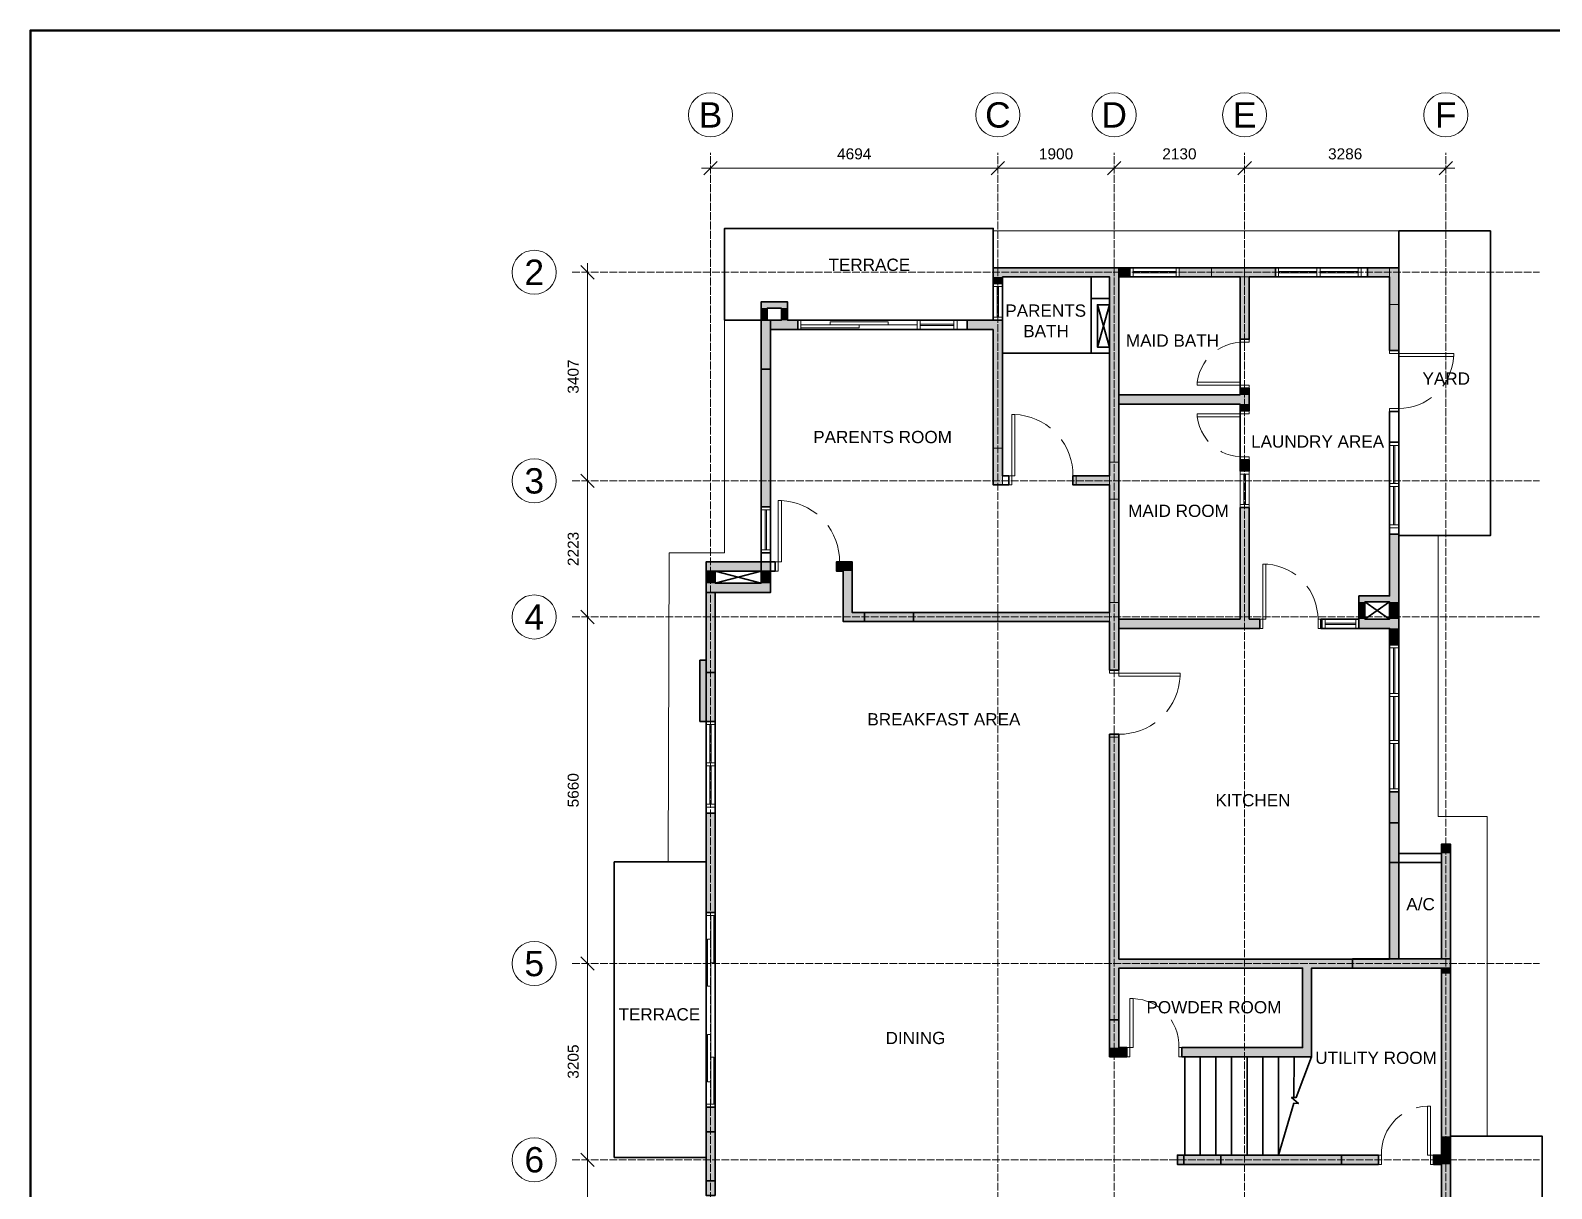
# Model space of a CAD drawing. Header units: millimetres. Extents: x 5 to 415, y 5 to 292.
# Drawn here: x 5 to 253.5, y 102.8 to 292 of the extents above; entities that cross this region are included whole.
import ezdxf
from ezdxf.enums import TextEntityAlignment as Align

# ---------------------------------------------------------------- set-up
doc = ezdxf.new("R2010")
doc.units = ezdxf.units.MM
doc.linetypes.add('DASHED', pattern=[1.524, 1.27, -0.254])
for name, color, linetype, lineweight in [('0-SHEET', 7, 'CONTINUOUS', 50), ('A-DOOR', 7, 'CONTINUOUS', 18), ('A-GRID', 8, 'DASHED', 13), ('A-GRID-TAG', 7, 'CONTINUOUS', 18), ('A-WALL', 250, 'CONTINUOUS', 35), ('A-WALL-FILL', 250, 'CONTINUOUS', 0), ('A-WIND', 7, 'CONTINUOUS', 13), ('I-DIM', 5, 'CONTINUOUS', 13), ('I-ROOM', 7, 'CONTINUOUS', 13)]:
    doc.layers.add(name, color=color, linetype=linetype, lineweight=lineweight)
doc.styles.get("Standard").update_dxf_attribs({"font": 'arial.ttf'})

msp = doc.modelspace()

# ---------------------------------------------------------------- hatches: boundary and pattern name
at = {"layer": 'A-WALL-FILL', "true_color": 0x4d4d4d}
h = msp.add_hatch(color=7, dxfattribs=at)
h.dxf.hatch_style = 1
h.paths.add_polyline_path([(182.81, 253.25), (162.29, 253.25), (182.81, 251.75), (182.81, 253.25)])
h = msp.add_hatch(color=7, dxfattribs=at)
h.dxf.hatch_style = 1
h.paths.add_polyline_path([(162.29, 253.25), (182.81, 251.75), (162.29, 251.75), (162.29, 253.25)])
h = msp.add_hatch(color=7, dxfattribs=at)
h.dxf.hatch_style = 1
h.paths.add_polyline_path([(163.81, 251.75), (162.29, 251.75), (163.81, 250.67), (163.81, 251.75)])
h = msp.add_hatch(color=7, dxfattribs=at)
h.dxf.hatch_style = 1
h.paths.add_polyline_path([(162.29, 251.75), (163.81, 250.67), (162.29, 250.67), (162.29, 251.75)])
h = msp.add_hatch(color=7, dxfattribs=at)
h.dxf.hatch_style = 1
h.paths.add_polyline_path([(182.81, 251.75), (181.29, 251.75), (182.81, 239.27), (182.81, 251.75)])
h = msp.add_hatch(color=7, dxfattribs=at)
h.dxf.hatch_style = 1
h.paths.add_polyline_path([(181.29, 251.75), (182.81, 239.27), (181.29, 239.27), (181.29, 251.75)])
h = msp.add_hatch(color=7, dxfattribs=at)
h.dxf.hatch_style = 1
h.paths.add_polyline_path([(184.65, 253.25), (182.81, 253.25), (184.65, 251.75), (184.65, 253.25)])
h = msp.add_hatch(color=7, dxfattribs=at)
h.dxf.hatch_style = 1
h.paths.add_polyline_path([(182.81, 253.25), (184.65, 251.75), (182.81, 251.75), (182.81, 253.25)])
h = msp.add_hatch(color=7, dxfattribs=at)
h.dxf.hatch_style = 1
h.paths.add_polyline_path([(197.91, 253.25), (192.65, 253.25), (197.91, 251.75), (197.91, 253.25)])
h = msp.add_hatch(color=7, dxfattribs=at)
h.dxf.hatch_style = 1
h.paths.add_polyline_path([(192.65, 253.25), (197.91, 251.75), (192.65, 251.75), (192.65, 253.25)])
h = msp.add_hatch(color=7, dxfattribs=at)
h.dxf.hatch_style = 1
h.paths.add_polyline_path([(208.4, 253.25), (197.91, 253.25), (208.4, 251.75), (208.4, 253.25)])
h = msp.add_hatch(color=7, dxfattribs=at)
h.dxf.hatch_style = 1
h.paths.add_polyline_path([(197.91, 253.25), (208.4, 251.75), (197.91, 251.75), (197.91, 253.25)])
h = msp.add_hatch(color=7, dxfattribs=at)
h.dxf.hatch_style = 1
h.paths.add_polyline_path([(204.11, 251.75), (202.59, 251.75), (204.11, 241.57), (204.11, 251.75)])
h = msp.add_hatch(color=7, dxfattribs=at)
h.dxf.hatch_style = 1
h.paths.add_polyline_path([(202.59, 251.75), (204.11, 241.57), (202.59, 241.57), (202.59, 251.75)])
h = msp.add_hatch(color=7, dxfattribs=at)
h.dxf.hatch_style = 1
h.paths.add_polyline_path([(227.01, 253.25), (223.39, 253.25), (227.01, 251.75), (227.01, 253.25)])
h = msp.add_hatch(color=7, dxfattribs=at)
h.dxf.hatch_style = 1
h.paths.add_polyline_path([(223.39, 253.25), (227.01, 251.75), (223.39, 251.75), (223.39, 253.25)])
h = msp.add_hatch(color=7, dxfattribs=at)
h.dxf.hatch_style = 1
h.paths.add_polyline_path([(228.51, 253.25), (227.01, 253.25), (228.51, 247.24), (228.51, 253.25)])
h = msp.add_hatch(color=7, dxfattribs=at)
h.dxf.hatch_style = 1
h.paths.add_polyline_path([(227.01, 253.25), (228.51, 247.24), (227.01, 247.24), (227.01, 253.25)])
h = msp.add_hatch(color=7, dxfattribs=at)
h.dxf.hatch_style = 1
h.paths.add_polyline_path([(128.69, 247.66), (124.36, 247.66), (128.69, 246.66), (128.69, 247.66)])
h = msp.add_hatch(color=7, dxfattribs=at)
h.dxf.hatch_style = 1
h.paths.add_polyline_path([(124.36, 247.66), (128.69, 246.66), (124.36, 246.66), (124.36, 247.66)])
h = msp.add_hatch(color=7, dxfattribs=at)
h.dxf.hatch_style = 1
h.paths.add_polyline_path([(125.37, 246.66), (124.36, 246.66), (125.37, 244.67), (125.37, 246.66)])
h = msp.add_hatch(color=7, dxfattribs=at)
h.dxf.hatch_style = 1
h.paths.add_polyline_path([(124.36, 246.66), (125.37, 244.67), (124.36, 244.67), (124.36, 246.66)])
h = msp.add_hatch(color=7, dxfattribs=at)
h.dxf.hatch_style = 1
h.paths.add_polyline_path([(128.69, 246.66), (127.69, 246.66), (128.69, 244.67), (128.69, 246.66)])
h = msp.add_hatch(color=7, dxfattribs=at)
h.dxf.hatch_style = 1
h.paths.add_polyline_path([(127.69, 246.66), (128.69, 244.67), (127.69, 244.67), (127.69, 246.66)])
h = msp.add_hatch(color=7, dxfattribs=at)
h.dxf.hatch_style = 1
h.paths.add_polyline_path([(228.51, 247.24), (227.01, 247.24), (228.51, 239.75), (228.51, 247.24)])
h = msp.add_hatch(color=7, dxfattribs=at)
h.dxf.hatch_style = 1
h.paths.add_polyline_path([(227.01, 247.24), (228.51, 239.75), (227.01, 239.75), (227.01, 247.24)])
h = msp.add_hatch(color=7, dxfattribs=at)
h.dxf.hatch_style = 1
h.paths.add_polyline_path([(130.36, 244.67), (124.36, 244.67), (130.36, 243.17), (130.36, 244.67)])
h = msp.add_hatch(color=7, dxfattribs=at)
h.dxf.hatch_style = 1
h.paths.add_polyline_path([(124.36, 244.67), (130.36, 243.17), (124.36, 243.17), (124.36, 244.67)])
h = msp.add_hatch(color=7, dxfattribs=at)
h.dxf.hatch_style = 1
h.paths.add_polyline_path([(124.36, 244.67), (124.36, 236.67), (125.87, 244.67), (124.36, 244.67)])
h = msp.add_hatch(color=7, dxfattribs=at)
h.dxf.hatch_style = 1
h.paths.add_polyline_path([(124.36, 236.67), (125.87, 244.67), (125.87, 236.67), (124.36, 236.67)])
h = msp.add_hatch(color=7, dxfattribs=at)
h.dxf.hatch_style = 1
h.paths.add_polyline_path([(163.81, 244.67), (158, 244.67), (163.81, 243.17), (163.81, 244.67)])
h = msp.add_hatch(color=7, dxfattribs=at)
h.dxf.hatch_style = 1
h.paths.add_polyline_path([(158, 244.67), (163.81, 243.17), (158, 243.17), (158, 244.67)])
h = msp.add_hatch(color=7, dxfattribs=at)
h.dxf.hatch_style = 1
h.paths.add_polyline_path([(125.87, 243.17), (124.36, 243.17), (125.87, 214.2), (125.87, 243.17)])
h = msp.add_hatch(color=7, dxfattribs=at)
h.dxf.hatch_style = 1
h.paths.add_polyline_path([(124.36, 243.17), (125.87, 214.2), (124.36, 214.2), (124.36, 243.17)])
h = msp.add_hatch(color=7, dxfattribs=at)
h.dxf.hatch_style = 1
h.paths.add_polyline_path([(163.81, 243.17), (162.29, 243.17), (163.81, 223.76), (163.81, 243.17)])
h = msp.add_hatch(color=7, dxfattribs=at)
h.dxf.hatch_style = 1
h.paths.add_polyline_path([(162.29, 243.17), (163.81, 223.76), (162.29, 223.76), (162.29, 243.17)])
h = msp.add_hatch(color=7, dxfattribs=at)
h.dxf.hatch_style = 1
h.paths.add_polyline_path([(182.81, 239.27), (181.29, 239.27), (182.81, 230.97), (182.81, 239.27)])
h = msp.add_hatch(color=7, dxfattribs=at)
h.dxf.hatch_style = 1
h.paths.add_polyline_path([(181.29, 239.27), (182.81, 230.97), (181.29, 230.97), (181.29, 239.27)])
h = msp.add_hatch(color=7, dxfattribs=at)
h.dxf.hatch_style = 1
h.paths.add_polyline_path([(204.11, 232.47), (182.81, 232.47), (204.11, 230.97), (204.11, 232.47)])
h = msp.add_hatch(color=7, dxfattribs=at)
h.dxf.hatch_style = 1
h.paths.add_polyline_path([(182.81, 232.47), (204.11, 230.97), (182.81, 230.97), (182.81, 232.47)])
h = msp.add_hatch(color=7, dxfattribs=at)
h.dxf.hatch_style = 1
h.paths.add_polyline_path([(204.11, 233.57), (202.59, 233.57), (204.11, 232.47), (204.11, 233.57)])
h = msp.add_hatch(color=7, dxfattribs=at)
h.dxf.hatch_style = 1
h.paths.add_polyline_path([(202.59, 233.57), (204.11, 232.47), (202.59, 232.47), (202.59, 233.57)])
h = msp.add_hatch(color=7, dxfattribs=at)
h.dxf.hatch_style = 1
h.paths.add_polyline_path([(182.81, 230.97), (181.29, 230.97), (182.81, 221.46), (182.81, 230.97)])
h = msp.add_hatch(color=7, dxfattribs=at)
h.dxf.hatch_style = 1
h.paths.add_polyline_path([(181.29, 230.97), (182.81, 221.46), (181.29, 221.46), (181.29, 230.97)])
h = msp.add_hatch(color=7, dxfattribs=at)
h.dxf.hatch_style = 1
h.paths.add_polyline_path([(204.11, 230.97), (202.59, 230.97), (204.11, 229.87), (204.11, 230.97)])
h = msp.add_hatch(color=7, dxfattribs=at)
h.dxf.hatch_style = 1
h.paths.add_polyline_path([(202.59, 230.97), (204.11, 229.87), (202.59, 229.87), (202.59, 230.97)])
h = msp.add_hatch(color=7, dxfattribs=at)
h.dxf.hatch_style = 1
h.paths.add_polyline_path([(163.81, 223.76), (162.29, 223.76), (163.81, 217.76), (163.81, 223.76)])
h = msp.add_hatch(color=7, dxfattribs=at)
h.dxf.hatch_style = 1
h.paths.add_polyline_path([(162.29, 223.76), (163.81, 217.76), (162.29, 217.76), (162.29, 223.76)])
h = msp.add_hatch(color=7, dxfattribs=at)
h.dxf.hatch_style = 1
h.paths.add_polyline_path([(182.81, 221.46), (181.29, 221.46), (182.81, 215.46), (182.81, 221.46)])
h = msp.add_hatch(color=7, dxfattribs=at)
h.dxf.hatch_style = 1
h.paths.add_polyline_path([(181.29, 221.46), (182.81, 215.46), (181.29, 215.46), (181.29, 221.46)])
h = msp.add_hatch(color=7, dxfattribs=at)
h.dxf.hatch_style = 1
h.paths.add_polyline_path([(204.11, 221.87), (202.59, 221.87), (204.11, 220.05), (204.11, 221.87)])
h = msp.add_hatch(color=7, dxfattribs=at)
h.dxf.hatch_style = 1
h.paths.add_polyline_path([(202.59, 221.87), (204.11, 220.05), (202.59, 220.05), (202.59, 221.87)])
h = msp.add_hatch(color=7, dxfattribs=at)
h.dxf.hatch_style = 1
h.paths.add_polyline_path([(181.29, 219.27), (175.29, 219.27), (181.29, 217.76), (181.29, 219.27)])
h = msp.add_hatch(color=7, dxfattribs=at)
h.dxf.hatch_style = 1
h.paths.add_polyline_path([(175.29, 219.27), (181.29, 217.76), (175.29, 217.76), (175.29, 219.27)])
h = msp.add_hatch(color=7, dxfattribs=at)
h.dxf.hatch_style = 1
h.paths.add_polyline_path([(182.81, 215.46), (181.29, 215.46), (182.81, 198.54), (182.81, 215.46)])
h = msp.add_hatch(color=7, dxfattribs=at)
h.dxf.hatch_style = 1
h.paths.add_polyline_path([(181.29, 215.46), (182.81, 198.54), (181.29, 198.54), (181.29, 215.46)])
h = msp.add_hatch(color=7, dxfattribs=at)
h.dxf.hatch_style = 1
h.paths.add_polyline_path([(204.11, 214.07), (202.59, 214.07), (204.11, 195.85), (204.11, 214.07)])
h = msp.add_hatch(color=7, dxfattribs=at)
h.dxf.hatch_style = 1
h.paths.add_polyline_path([(202.59, 214.07), (204.11, 195.85), (202.59, 195.85), (202.59, 214.07)])
h = msp.add_hatch(color=7, dxfattribs=at)
h.dxf.hatch_style = 1
h.paths.add_polyline_path([(228.51, 209.74), (227.01, 209.74), (228.51, 199.64), (228.51, 209.74)])
h = msp.add_hatch(color=7, dxfattribs=at)
h.dxf.hatch_style = 1
h.paths.add_polyline_path([(227.01, 209.74), (228.51, 199.64), (227.01, 199.64), (227.01, 209.74)])
h = msp.add_hatch(color=7, dxfattribs=at)
h.dxf.hatch_style = 1
h.paths.add_polyline_path([(125.87, 205.19), (115.36, 205.19), (125.87, 203.69), (125.87, 205.19)])
h = msp.add_hatch(color=7, dxfattribs=at)
h.dxf.hatch_style = 1
h.paths.add_polyline_path([(115.36, 205.19), (125.87, 203.69), (115.36, 203.69), (115.36, 205.19)])
h = msp.add_hatch(color=7, dxfattribs=at)
h.dxf.hatch_style = 1
h.paths.add_polyline_path([(139.26, 205.19), (136.66, 205.19), (139.26, 203.69), (139.26, 205.19)])
h = msp.add_hatch(color=7, dxfattribs=at)
h.dxf.hatch_style = 1
h.paths.add_polyline_path([(136.66, 205.19), (139.26, 203.69), (136.66, 203.69), (136.66, 205.19)])
h = msp.add_hatch(color=7, dxfattribs=at)
h.dxf.hatch_style = 1
h.paths.add_polyline_path([(116.86, 203.69), (115.36, 203.69), (116.86, 201.7), (116.86, 203.69)])
h = msp.add_hatch(color=7, dxfattribs=at)
h.dxf.hatch_style = 1
h.paths.add_polyline_path([(115.36, 203.69), (116.86, 201.7), (115.36, 201.7), (115.36, 203.69)])
h = msp.add_hatch(color=7, dxfattribs=at)
h.dxf.hatch_style = 1
h.paths.add_polyline_path([(125.87, 201.7), (115.36, 201.7), (125.87, 200.18), (125.87, 201.7)])
h = msp.add_hatch(color=7, dxfattribs=at)
h.dxf.hatch_style = 1
h.paths.add_polyline_path([(115.36, 201.7), (125.87, 200.18), (115.36, 200.18), (115.36, 201.7)])
h = msp.add_hatch(color=7, dxfattribs=at)
h.dxf.hatch_style = 1
h.paths.add_polyline_path([(125.87, 203.69), (124.36, 203.69), (125.87, 201.7), (125.87, 203.69)])
h = msp.add_hatch(color=7, dxfattribs=at)
h.dxf.hatch_style = 1
h.paths.add_polyline_path([(124.36, 203.69), (125.87, 201.7), (124.36, 201.7), (124.36, 203.69)])
h = msp.add_hatch(color=7, dxfattribs=at)
h.dxf.hatch_style = 1
h.paths.add_polyline_path([(139.26, 203.69), (137.77, 203.69), (139.26, 196.93), (139.26, 203.69)])
h = msp.add_hatch(color=7, dxfattribs=at)
h.dxf.hatch_style = 1
h.paths.add_polyline_path([(137.77, 203.69), (139.26, 196.93), (137.77, 196.93), (137.77, 203.69)])
h = msp.add_hatch(color=7, dxfattribs=at)
h.dxf.hatch_style = 1
h.paths.add_polyline_path([(116.86, 200.18), (115.36, 200.18), (116.86, 189.13), (116.86, 200.18)])
h = msp.add_hatch(color=7, dxfattribs=at)
h.dxf.hatch_style = 1
h.paths.add_polyline_path([(115.36, 200.18), (116.86, 189.13), (115.36, 189.13), (115.36, 200.18)])
h = msp.add_hatch(color=7, dxfattribs=at)
h.dxf.hatch_style = 1
h.paths.add_polyline_path([(228.51, 199.64), (222.01, 199.64), (228.51, 198.65), (228.51, 199.64)])
h = msp.add_hatch(color=7, dxfattribs=at)
h.dxf.hatch_style = 1
h.paths.add_polyline_path([(222.01, 199.64), (228.51, 198.65), (222.01, 198.65), (222.01, 199.64)])
h = msp.add_hatch(color=7, dxfattribs=at)
h.dxf.hatch_style = 1
h.paths.add_polyline_path([(181.29, 196.93), (137.77, 196.93), (181.29, 195.44), (181.29, 196.93)])
h = msp.add_hatch(color=7, dxfattribs=at)
h.dxf.hatch_style = 1
h.paths.add_polyline_path([(137.77, 196.93), (181.29, 195.44), (137.77, 195.44), (137.77, 196.93)])
h = msp.add_hatch(color=7, dxfattribs=at)
h.dxf.hatch_style = 1
h.paths.add_polyline_path([(141.25, 195.44), (149.27, 195.44), (141.25, 196.93), (141.25, 195.44)])
h = msp.add_hatch(color=7, dxfattribs=at)
h.dxf.hatch_style = 1
h.paths.add_polyline_path([(149.27, 195.44), (141.25, 196.93), (149.27, 196.93), (149.27, 195.44)])
h = msp.add_hatch(color=7, dxfattribs=at)
h.dxf.hatch_style = 1
h.paths.add_polyline_path([(182.81, 198.54), (181.29, 198.54), (182.81, 187.53), (182.81, 198.54)])
h = msp.add_hatch(color=7, dxfattribs=at)
h.dxf.hatch_style = 1
h.paths.add_polyline_path([(181.29, 198.54), (182.81, 187.53), (181.29, 187.53), (181.29, 198.54)])
h = msp.add_hatch(color=7, dxfattribs=at)
h.dxf.hatch_style = 1
h.paths.add_polyline_path([(223, 198.65), (222.01, 198.65), (223, 195.85), (223, 198.65)])
h = msp.add_hatch(color=7, dxfattribs=at)
h.dxf.hatch_style = 1
h.paths.add_polyline_path([(222.01, 198.65), (223, 195.85), (222.01, 195.85), (222.01, 198.65)])
h = msp.add_hatch(color=7, dxfattribs=at)
h.dxf.hatch_style = 1
h.paths.add_polyline_path([(228.51, 198.65), (227.01, 198.65), (228.51, 195.85), (228.51, 198.65)])
h = msp.add_hatch(color=7, dxfattribs=at)
h.dxf.hatch_style = 1
h.paths.add_polyline_path([(227.01, 198.65), (228.51, 195.85), (227.01, 195.85), (227.01, 198.65)])
h = msp.add_hatch(color=7, dxfattribs=at)
h.dxf.hatch_style = 1
h.paths.add_polyline_path([(205.82, 195.85), (182.81, 195.85), (205.82, 194.33), (205.82, 195.85)])
h = msp.add_hatch(color=7, dxfattribs=at)
h.dxf.hatch_style = 1
h.paths.add_polyline_path([(182.81, 195.85), (205.82, 194.33), (182.81, 194.33), (182.81, 195.85)])
h = msp.add_hatch(color=7, dxfattribs=at)
h.dxf.hatch_style = 1
h.paths.add_polyline_path([(228.51, 195.85), (222.01, 195.85), (228.51, 194.33), (228.51, 195.85)])
h = msp.add_hatch(color=7, dxfattribs=at)
h.dxf.hatch_style = 1
h.paths.add_polyline_path([(222.01, 195.85), (228.51, 194.33), (222.01, 194.33), (222.01, 195.85)])
h = msp.add_hatch(color=7, dxfattribs=at)
h.dxf.hatch_style = 1
h.paths.add_polyline_path([(228.51, 194.33), (227.01, 194.33), (228.51, 191.65), (228.51, 194.33)])
h = msp.add_hatch(color=7, dxfattribs=at)
h.dxf.hatch_style = 1
h.paths.add_polyline_path([(227.01, 194.33), (228.51, 191.65), (227.01, 191.65), (227.01, 194.33)])
h = msp.add_hatch(color=7, dxfattribs=at)
h.dxf.hatch_style = 1
h.paths.add_polyline_path([(115.36, 189.13), (114.37, 189.13), (115.36, 179.15), (115.36, 189.13)])
h = msp.add_hatch(color=7, dxfattribs=at)
h.dxf.hatch_style = 1
h.paths.add_polyline_path([(114.37, 189.13), (115.36, 179.15), (114.37, 179.15), (114.37, 189.13)])
h = msp.add_hatch(color=7, dxfattribs=at)
h.dxf.hatch_style = 1
h.paths.add_polyline_path([(116.86, 189.13), (115.36, 189.13), (116.86, 179.15), (116.86, 189.13)])
h = msp.add_hatch(color=7, dxfattribs=at)
h.dxf.hatch_style = 1
h.paths.add_polyline_path([(115.36, 189.13), (116.86, 179.15), (115.36, 179.15), (115.36, 189.13)])
h = msp.add_hatch(color=7, dxfattribs=at)
h.dxf.hatch_style = 1
h.paths.add_polyline_path([(116.86, 179.15), (116.86, 187.14), (115.36, 179.15), (116.86, 179.15)])
h = msp.add_hatch(color=7, dxfattribs=at)
h.dxf.hatch_style = 1
h.paths.add_polyline_path([(116.86, 187.14), (115.36, 179.15), (115.36, 187.14), (116.86, 187.14)])
h = msp.add_hatch(color=7, dxfattribs=at)
h.dxf.hatch_style = 1
h.paths.add_polyline_path([(182.81, 177.04), (181.29, 177.04), (182.81, 160.9), (182.81, 177.04)])
h = msp.add_hatch(color=7, dxfattribs=at)
h.dxf.hatch_style = 1
h.paths.add_polyline_path([(181.29, 177.04), (182.81, 160.9), (181.29, 160.9), (181.29, 177.04)])
h = msp.add_hatch(color=7, dxfattribs=at)
h.dxf.hatch_style = 1
h.paths.add_polyline_path([(228.51, 167.64), (227.01, 167.64), (228.51, 162.59), (228.51, 167.64)])
h = msp.add_hatch(color=7, dxfattribs=at)
h.dxf.hatch_style = 1
h.paths.add_polyline_path([(227.01, 167.64), (228.51, 162.59), (227.01, 162.59), (227.01, 167.64)])
h = msp.add_hatch(color=7, dxfattribs=at)
h.dxf.hatch_style = 1
h.paths.add_polyline_path([(116.86, 164.13), (115.36, 164.13), (116.86, 147.95), (116.86, 164.13)])
h = msp.add_hatch(color=7, dxfattribs=at)
h.dxf.hatch_style = 1
h.paths.add_polyline_path([(115.36, 164.13), (116.86, 147.95), (115.36, 147.95), (115.36, 164.13)])
h = msp.add_hatch(color=7, dxfattribs=at)
h.dxf.hatch_style = 1
h.paths.add_polyline_path([(228.51, 162.59), (227.01, 162.59), (228.51, 156.09), (228.51, 162.59)])
h = msp.add_hatch(color=7, dxfattribs=at)
h.dxf.hatch_style = 1
h.paths.add_polyline_path([(227.01, 162.59), (228.51, 156.09), (227.01, 156.09), (227.01, 162.59)])
h = msp.add_hatch(color=7, dxfattribs=at)
h.dxf.hatch_style = 1
h.paths.add_polyline_path([(182.81, 160.9), (181.29, 160.9), (182.81, 140.32), (182.81, 160.9)])
h = msp.add_hatch(color=7, dxfattribs=at)
h.dxf.hatch_style = 1
h.paths.add_polyline_path([(181.29, 160.9), (182.81, 140.32), (181.29, 140.32), (181.29, 160.9)])
h = msp.add_hatch(color=7, dxfattribs=at)
h.dxf.hatch_style = 1
h.paths.add_polyline_path([(236.98, 159.08), (235.48, 159.08), (236.98, 157.59), (236.98, 159.08)])
h = msp.add_hatch(color=7, dxfattribs=at)
h.dxf.hatch_style = 1
h.paths.add_polyline_path([(235.48, 159.08), (236.98, 157.59), (235.48, 157.59), (235.48, 159.08)])
h = msp.add_hatch(color=7, dxfattribs=at)
h.dxf.hatch_style = 1
h.paths.add_polyline_path([(236.98, 157.59), (235.48, 157.59), (236.98, 140.34), (236.98, 157.59)])
h = msp.add_hatch(color=7, dxfattribs=at)
h.dxf.hatch_style = 1
h.paths.add_polyline_path([(235.48, 157.59), (236.98, 140.34), (235.48, 140.34), (235.48, 157.59)])
h = msp.add_hatch(color=7, dxfattribs=at)
h.dxf.hatch_style = 1
h.paths.add_polyline_path([(228.51, 156.09), (227.01, 156.09), (228.51, 140.34), (228.51, 156.09)])
h = msp.add_hatch(color=7, dxfattribs=at)
h.dxf.hatch_style = 1
h.paths.add_polyline_path([(227.01, 156.09), (228.51, 140.34), (227.01, 140.34), (227.01, 156.09)])
h = msp.add_hatch(color=7, dxfattribs=at)
h.dxf.hatch_style = 1
h.paths.add_polyline_path([(236.98, 140.32), (181.29, 140.32), (236.98, 138.85), (236.98, 140.32)])
h = msp.add_hatch(color=7, dxfattribs=at)
h.dxf.hatch_style = 1
h.paths.add_polyline_path([(181.29, 140.32), (236.98, 138.85), (181.29, 138.85), (181.29, 140.32)])
h = msp.add_hatch(color=7, dxfattribs=at)
h.dxf.hatch_style = 1
h.paths.add_polyline_path([(236.98, 140.34), (220.99, 140.34), (236.98, 138.85), (236.98, 140.34)])
h = msp.add_hatch(color=7, dxfattribs=at)
h.dxf.hatch_style = 1
h.paths.add_polyline_path([(220.99, 140.34), (236.98, 138.85), (220.99, 138.85), (220.99, 140.34)])
h = msp.add_hatch(color=7, dxfattribs=at)
h.dxf.hatch_style = 1
h.paths.add_polyline_path([(236.98, 140.34), (227.01, 140.34), (236.98, 140.32), (236.98, 140.34)])
h = msp.add_hatch(color=7, dxfattribs=at)
h.dxf.hatch_style = 1
h.paths.add_polyline_path([(227.01, 140.34), (236.98, 140.32), (227.01, 140.32), (227.01, 140.34)])
h = msp.add_hatch(color=7, dxfattribs=at)
h.dxf.hatch_style = 1
h.paths.add_polyline_path([(182.81, 138.85), (181.29, 138.85), (182.81, 125.87), (182.81, 138.85)])
h = msp.add_hatch(color=7, dxfattribs=at)
h.dxf.hatch_style = 1
h.paths.add_polyline_path([(181.29, 138.85), (182.81, 125.87), (181.29, 125.87), (181.29, 138.85)])
h = msp.add_hatch(color=7, dxfattribs=at)
h.dxf.hatch_style = 1
h.paths.add_polyline_path([(214.29, 138.85), (212.8, 138.85), (214.29, 125.87), (214.29, 138.85)])
h = msp.add_hatch(color=7, dxfattribs=at)
h.dxf.hatch_style = 1
h.paths.add_polyline_path([(212.8, 138.85), (214.29, 125.87), (212.8, 125.87), (212.8, 138.85)])
h = msp.add_hatch(color=7, dxfattribs=at)
h.dxf.hatch_style = 1
h.paths.add_polyline_path([(236.98, 138.85), (235.48, 138.85), (236.98, 138.07), (236.98, 138.85)])
h = msp.add_hatch(color=7, dxfattribs=at)
h.dxf.hatch_style = 1
h.paths.add_polyline_path([(235.48, 138.85), (236.98, 138.07), (235.48, 138.07), (235.48, 138.85)])
h = msp.add_hatch(color=7, dxfattribs=at)
h.dxf.hatch_style = 1
h.paths.add_polyline_path([(236.98, 138.07), (235.48, 138.07), (236.98, 111.4), (236.98, 138.07)])
h = msp.add_hatch(color=7, dxfattribs=at)
h.dxf.hatch_style = 1
h.paths.add_polyline_path([(235.48, 138.07), (236.98, 111.4), (235.48, 111.4), (235.48, 138.07)])
h = msp.add_hatch(color=7, dxfattribs=at)
h.dxf.hatch_style = 1
h.paths.add_polyline_path([(181.29, 124.37), (182.81, 124.37), (181.29, 130.38), (181.29, 124.37)])
h = msp.add_hatch(color=7, dxfattribs=at)
h.dxf.hatch_style = 1
h.paths.add_polyline_path([(182.81, 124.37), (181.29, 130.38), (182.81, 130.38), (182.81, 124.37)])
h = msp.add_hatch(color=7, dxfattribs=at)
h.dxf.hatch_style = 1
h.paths.add_polyline_path([(184.11, 125.87), (181.29, 125.87), (184.11, 124.37), (184.11, 125.87)])
h = msp.add_hatch(color=7, dxfattribs=at)
h.dxf.hatch_style = 1
h.paths.add_polyline_path([(181.29, 125.87), (184.11, 124.37), (181.29, 124.37), (181.29, 125.87)])
h = msp.add_hatch(color=7, dxfattribs=at)
h.dxf.hatch_style = 1
h.paths.add_polyline_path([(214.29, 125.87), (193.1, 125.87), (214.29, 124.37), (214.29, 125.87)])
h = msp.add_hatch(color=7, dxfattribs=at)
h.dxf.hatch_style = 1
h.paths.add_polyline_path([(193.1, 125.87), (214.29, 124.37), (193.1, 124.37), (193.1, 125.87)])
h = msp.add_hatch(color=7, dxfattribs=at)
h.dxf.hatch_style = 1
h.paths.add_polyline_path([(116.86, 116.14), (115.36, 116.14), (116.86, 107.89), (116.86, 116.14)])
h = msp.add_hatch(color=7, dxfattribs=at)
h.dxf.hatch_style = 1
h.paths.add_polyline_path([(115.36, 116.14), (116.86, 107.89), (115.36, 107.89), (115.36, 116.14)])
h = msp.add_hatch(color=7, dxfattribs=at)
h.dxf.hatch_style = 1
h.paths.add_polyline_path([(116.86, 104.09), (116.86, 112.09), (115.36, 104.09), (116.86, 104.09)])
h = msp.add_hatch(color=7, dxfattribs=at)
h.dxf.hatch_style = 1
h.paths.add_polyline_path([(116.86, 112.09), (115.36, 104.09), (115.36, 112.09), (116.86, 112.09)])
h = msp.add_hatch(color=7, dxfattribs=at)
h.dxf.hatch_style = 1
h.paths.add_polyline_path([(236.98, 111.4), (235.48, 111.4), (236.98, 108.3), (236.98, 111.4)])
h = msp.add_hatch(color=7, dxfattribs=at)
h.dxf.hatch_style = 1
h.paths.add_polyline_path([(235.48, 111.4), (236.98, 108.3), (235.48, 108.3), (235.48, 111.4)])
h = msp.add_hatch(color=7, dxfattribs=at)
h.dxf.hatch_style = 1
h.paths.add_polyline_path([(116.86, 107.89), (115.36, 107.89), (116.86, 101.73), (116.86, 107.89)])
h = msp.add_hatch(color=7, dxfattribs=at)
h.dxf.hatch_style = 1
h.paths.add_polyline_path([(115.36, 107.89), (116.86, 101.73), (115.36, 101.73), (115.36, 107.89)])
h = msp.add_hatch(color=7, dxfattribs=at)
h.dxf.hatch_style = 1
h.paths.add_polyline_path([(225.19, 108.3), (192.37, 108.3), (225.19, 106.78), (225.19, 108.3)])
h = msp.add_hatch(color=7, dxfattribs=at)
h.dxf.hatch_style = 1
h.paths.add_polyline_path([(192.37, 108.3), (225.19, 106.78), (192.37, 106.78), (192.37, 108.3)])
h = msp.add_hatch(color=7, dxfattribs=at)
h.dxf.hatch_style = 1
h.paths.add_polyline_path([(199.43, 106.78), (199.43, 108.3), (193.43, 106.78), (199.43, 106.78)])
h = msp.add_hatch(color=7, dxfattribs=at)
h.dxf.hatch_style = 1
h.paths.add_polyline_path([(199.43, 108.3), (193.43, 106.78), (193.43, 108.3), (199.43, 108.3)])
h = msp.add_hatch(color=7, dxfattribs=at)
h.dxf.hatch_style = 1
h.paths.add_polyline_path([(225.19, 106.78), (225.19, 108.3), (219.19, 106.78), (225.19, 106.78)])
h = msp.add_hatch(color=7, dxfattribs=at)
h.dxf.hatch_style = 1
h.paths.add_polyline_path([(225.19, 108.3), (219.19, 106.78), (219.19, 108.3), (225.19, 108.3)])
h = msp.add_hatch(color=7, dxfattribs=at)
h.dxf.hatch_style = 1
h.paths.add_polyline_path([(236.98, 108.3), (234.18, 108.3), (236.98, 106.78), (236.98, 108.3)])
h = msp.add_hatch(color=7, dxfattribs=at)
h.dxf.hatch_style = 1
h.paths.add_polyline_path([(234.18, 108.3), (236.98, 106.78), (234.18, 106.78), (234.18, 108.3)])
h = msp.add_hatch(color=7, dxfattribs=at)
h.dxf.hatch_style = 1
h.paths.add_polyline_path([(236.98, 106.78), (235.48, 106.78), (236.98, 100.89), (236.98, 106.78)])
h = msp.add_hatch(color=7, dxfattribs=at)
h.dxf.hatch_style = 1
h.paths.add_polyline_path([(235.48, 106.78), (236.98, 100.89), (235.48, 100.89), (235.48, 106.78)])

# ---------------------------------------------------------------- linework, layer by layer
at = {"layer": '0-SHEET'}
msp.add_lwpolyline([(5, 5), (415, 5), (415, 292), (5, 292)], close=True, dxfattribs=at)
at = {"layer": 'A-DOOR'}
for points in [[(184.65, 253.25), (192.65, 253.25), (192.65, 251.75), (184.65, 251.75), (184.65, 253.25)], [(185.15, 253.25), (184.65, 253.25), (184.65, 251.75), (185.15, 251.75), (185.15, 253.25)], [(192.15, 252.6), (185.15, 252.6)], [(192.15, 252.4), (185.15, 252.4)], [(192.65, 253.25), (192.15, 253.25), (192.15, 251.75), (192.65, 251.75), (192.65, 253.25)], [(208.4, 253.25), (222.4, 253.25), (222.4, 251.75), (208.4, 251.75), (208.4, 253.25)], [(208.9, 253.25), (208.4, 253.25), (208.4, 251.75), (208.9, 251.75), (208.9, 253.25)], [(215.16, 252.6), (208.9, 252.6)], [(215.16, 252.4), (208.9, 252.4)], [(215.66, 253.25), (215.16, 253.25), (215.16, 251.75), (215.66, 251.75), (215.66, 253.25)], [(221.9, 252.6), (215.66, 252.6)], [(221.9, 252.4), (215.66, 252.4)], [(222.4, 253.25), (221.9, 253.25), (221.9, 251.75), (222.4, 251.75), (222.4, 253.25)], [(162.29, 244.67), (162.29, 250.67), (163.81, 250.67), (163.81, 244.67), (162.29, 244.67)], [(162.29, 250.67), (162.29, 250.17), (163.81, 250.17), (163.81, 250.67), (162.29, 250.67)], [(162.94, 250.17), (162.94, 245.16)], [(163.16, 250.17), (163.16, 245.16)], [(130.36, 244.67), (130.36, 243.17), (156.36, 243.17), (156.36, 244.67), (130.36, 244.67)], [(130.85, 244.67), (130.36, 244.67), (130.36, 243.17), (130.85, 243.17), (130.85, 244.67)], [(149.86, 243.91), (130.85, 243.91)], [(140.37, 243.91), (140.37, 243.41), (130.85, 243.41), (130.85, 243.91), (140.37, 243.91)], [(145.11, 244.41), (145.11, 243.91), (135.62, 243.91), (135.62, 244.41), (145.11, 244.41)], [(150.35, 244.67), (149.86, 244.67), (149.86, 243.17), (150.35, 243.17), (150.35, 244.67)], [(150.35, 244.02), (155.86, 244.02)], [(150.35, 243.82), (155.86, 243.82)], [(156.36, 244.67), (155.86, 244.67), (155.86, 243.17), (156.36, 243.17), (156.36, 244.67)], [(162.29, 245.16), (162.29, 244.67), (163.81, 244.67), (163.81, 245.16), (162.29, 245.16)], [(202.59, 241.07), (201.81, 240.98), (201.03, 240.81), (200.27, 240.55), (199.56, 240.22), (198.95, 239.88)], [(204.11, 241.07), (204.11, 241.57), (202.59, 241.57), (202.59, 241.07), (204.11, 241.07)], [(227.01, 239.75), (227.01, 239.25), (228.51, 239.25), (228.51, 239.75), (227.01, 239.75)], [(228.51, 239.25), (228.51, 238.75), (237.5, 238.75), (237.5, 239.25), (228.51, 239.25)], [(235.72, 233.88), (236.15, 234.5), (236.57, 235.24), (236.89, 236), (237.15, 236.78), (237.35, 237.58), (237.45, 238.4), (237.5, 239.25)], [(197.07, 238.12), (196.66, 237.54), (196.29, 236.84), (195.96, 236.11), (195.75, 235.35), (195.59, 234.57)], [(202.59, 234.07), (202.59, 234.57), (195.59, 234.57), (195.59, 234.07), (202.59, 234.07)], [(204.11, 233.57), (204.11, 234.07), (202.59, 234.07), (202.59, 233.57), (204.11, 233.57)], [(228.51, 230.24), (229.33, 230.28), (230.15, 230.39), (230.95, 230.58), (231.76, 230.84), (232.51, 231.19), (233.23, 231.6), (233.88, 232.03)], [(165.3, 219.27), (165.8, 219.27), (165.8, 229.26), (165.3, 229.26), (165.3, 219.27)], [(171.61, 227.07), (171.59, 227.09), (170.85, 227.61), (170.09, 228.09), (169.29, 228.48), (168.45, 228.78), (167.58, 229.02), (166.69, 229.2), (165.8, 229.26)], [(202.59, 229.37), (202.59, 228.87), (195.59, 228.87), (195.59, 229.37), (202.59, 229.37)], [(197.41, 224.88), (197.11, 225.23), (196.66, 225.88), (196.29, 226.57), (195.96, 227.31), (195.75, 228.07), (195.59, 228.87)], [(204.11, 229.87), (204.11, 229.37), (202.59, 229.37), (202.59, 229.87), (204.11, 229.87)], [(227.01, 230.24), (227.01, 229.74), (228.51, 229.74), (228.51, 230.24), (227.01, 230.24)], [(175.29, 219.27), (175.27, 220.16), (175.16, 221.05), (174.97, 221.92), (174.69, 222.78), (174.34, 223.61), (173.93, 224.41), (173.43, 225.14), (173.41, 225.19)], [(228.51, 224.73), (228.51, 210.74), (227.01, 210.74), (227.01, 224.73), (228.51, 224.73)], [(228.51, 224.23), (228.51, 224.73), (227.01, 224.73), (227.01, 224.23), (228.51, 224.23)], [(227.66, 217.99), (227.66, 224.23)], [(227.86, 217.99), (227.86, 224.23)], [(202.59, 222.37), (201.81, 222.46), (201.03, 222.61), (200.27, 222.87), (199.56, 223.19), (199.43, 223.26)], [(204.11, 222.37), (204.11, 221.87), (202.59, 221.87), (202.59, 222.37), (204.11, 222.37)], [(164.81, 217.76), (165.3, 217.76), (165.3, 219.27), (164.81, 219.27), (164.81, 217.76)], [(175.29, 217.76), (175.81, 217.76), (175.81, 219.27), (175.29, 219.27), (175.29, 217.76)], [(202.59, 214.07), (202.59, 220.05), (204.11, 220.05), (204.11, 214.07), (202.59, 214.07)], [(202.59, 220.05), (202.59, 219.55), (204.11, 219.55), (204.11, 220.05), (202.59, 220.05)], [(203.24, 219.55), (203.24, 214.57)], [(203.46, 219.55), (203.46, 214.57)], [(228.51, 217.5), (228.51, 217.99), (227.01, 217.99), (227.01, 217.5), (228.51, 217.5)], [(227.66, 211.23), (227.66, 217.5)], [(227.86, 211.23), (227.86, 217.5)], [(124.36, 206.68), (124.36, 214.2), (125.87, 214.2), (125.87, 206.68), (124.36, 206.68)], [(124.36, 214.2), (124.36, 213.68), (125.87, 213.68), (125.87, 214.2), (124.36, 214.2)], [(127.17, 205.19), (127.67, 205.19), (127.67, 215.2), (127.17, 215.2), (127.17, 205.19)], [(133.48, 212.99), (133.45, 213.03), (132.72, 213.55), (131.96, 214.01), (131.14, 214.4), (130.31, 214.72), (129.45, 214.96), (128.56, 215.11), (127.67, 215.2)], [(202.59, 214.57), (202.59, 214.07), (204.11, 214.07), (204.11, 214.57), (202.59, 214.57)], [(125.01, 213.68), (125.01, 207.18)], [(125.22, 213.68), (125.22, 207.18)], [(228.51, 210.74), (228.51, 211.23), (227.01, 211.23), (227.01, 210.74), (228.51, 210.74)], [(137.16, 205.19), (137.14, 206.08), (137.01, 206.99), (136.83, 207.85), (136.55, 208.7), (136.21, 209.54), (135.79, 210.32), (135.3, 211.08), (135.27, 211.13)], [(124.36, 207.18), (124.36, 206.68), (125.87, 206.68), (125.87, 207.18), (124.36, 207.18)], [(126.67, 203.69), (127.17, 203.69), (127.17, 205.19), (126.67, 205.19), (126.67, 203.69)], [(137.16, 203.69), (137.66, 203.69), (137.66, 205.19), (137.16, 205.19), (137.16, 203.69)], [(206.32, 195.85), (206.82, 195.85), (206.82, 204.84), (206.32, 204.84), (206.32, 195.85)], [(211.69, 203.07), (211.06, 203.5), (210.33, 203.89), (209.57, 204.24), (208.79, 204.5), (207.97, 204.69), (207.14, 204.8), (206.32, 204.84)], [(215.33, 195.85), (215.29, 196.67), (215.16, 197.5), (214.99, 198.3), (214.7, 199.1), (214.38, 199.86), (213.97, 200.57), (213.53, 201.22)], [(205.82, 194.33), (206.32, 194.33), (206.32, 195.85), (205.82, 195.85), (205.82, 194.33)], [(215.33, 194.33), (215.83, 194.33), (215.83, 195.85), (215.33, 195.85), (215.33, 194.33)], [(222.01, 194.33), (216, 194.33), (216, 195.85), (222.01, 195.85), (222.01, 194.33)], [(216, 194.33), (216.5, 194.33), (216.5, 195.85), (216, 195.85), (216, 194.33)], [(216.5, 195.2), (221.51, 195.2)], [(216.5, 194.98), (221.51, 194.98)], [(221.51, 194.33), (222.01, 194.33), (222.01, 195.85), (221.51, 195.85), (221.51, 194.33)], [(228.51, 191.65), (228.51, 167.64), (227.01, 167.64), (227.01, 191.65), (228.51, 191.65)], [(228.51, 191.15), (228.51, 191.65), (227.01, 191.65), (227.01, 191.15), (228.51, 191.15)], [(227.66, 183.72), (227.66, 191.15)], [(227.86, 183.72), (227.86, 191.15)], [(181.29, 187.53), (181.29, 187.03), (182.81, 187.03), (182.81, 187.53), (181.29, 187.53)], [(182.81, 187.03), (182.81, 186.53), (192.8, 186.53), (192.8, 187.03), (182.81, 187.03)], [(190.61, 180.73), (190.63, 180.75), (191.15, 181.49), (191.63, 182.24), (192.02, 183.07), (192.32, 183.89), (192.56, 184.76), (192.73, 185.65), (192.8, 186.53)], [(228.51, 183.22), (228.51, 183.72), (227.01, 183.72), (227.01, 183.22), (228.51, 183.22)], [(227.66, 176.05), (227.66, 183.22)], [(227.86, 176.05), (227.86, 183.22)], [(116.86, 179.15), (116.86, 165.15), (115.36, 165.15), (115.36, 179.15), (116.86, 179.15)], [(116.86, 178.65), (116.86, 179.15), (115.36, 179.15), (115.36, 178.65), (116.86, 178.65)], [(182.81, 177.04), (183.7, 177.07), (184.59, 177.2), (185.45, 177.37), (186.32, 177.65), (187.14, 178), (187.95, 178.41), (188.68, 178.91), (188.73, 178.93)], [(116.01, 172.39), (116.01, 178.65)], [(116.21, 172.39), (116.21, 178.65)], [(181.29, 177.04), (181.29, 176.55), (182.81, 176.55), (182.81, 177.04), (181.29, 177.04)], [(228.51, 175.55), (228.51, 176.05), (227.01, 176.05), (227.01, 175.55), (228.51, 175.55)], [(227.66, 168.14), (227.66, 175.55)], [(227.86, 168.14), (227.86, 175.55)], [(116.86, 171.89), (116.86, 172.39), (115.36, 172.39), (115.36, 171.89), (116.86, 171.89)], [(116.01, 165.65), (116.01, 171.89)], [(116.21, 165.65), (116.21, 171.89)], [(228.51, 167.64), (228.51, 168.14), (227.01, 168.14), (227.01, 167.64), (228.51, 167.64)], [(116.86, 165.15), (116.86, 165.65), (115.36, 165.65), (115.36, 165.15), (116.86, 165.15)], [(184.61, 125.87), (185.11, 125.87), (185.11, 133.86), (184.61, 133.86), (184.61, 125.87)], [(189.55, 132.3), (188.94, 132.72), (188.25, 133.11), (187.49, 133.41), (186.71, 133.65), (185.91, 133.8), (185.11, 133.86)], [(192.6, 125.87), (192.58, 126.67), (192.5, 127.49), (192.3, 128.27), (192.04, 129.05), (191.69, 129.79), (191.33, 130.42)], [(184.11, 124.37), (184.61, 124.37), (184.61, 125.87), (184.11, 125.87), (184.11, 124.37)], [(192.6, 124.37), (193.1, 124.37), (193.1, 125.87), (192.6, 125.87), (192.6, 124.37)], [(225.69, 108.3), (225.69, 109.1), (225.8, 109.9), (225.97, 110.7), (226.23, 111.46), (226.58, 112.2), (227.01, 112.89), (227.49, 113.54), (228.05, 114.15), (228.66, 114.67), (229.03, 114.93)], [(231.39, 116.01), (231.58, 116.08), (232.36, 116.23), (233.19, 116.29)], [(233.68, 108.3), (233.19, 108.3), (233.19, 116.29), (233.68, 116.29), (233.68, 108.3)], [(225.69, 106.78), (225.19, 106.78), (225.19, 108.3), (225.69, 108.3), (225.69, 106.78)], [(234.18, 106.78), (233.68, 106.78), (233.68, 108.3), (234.18, 108.3), (234.18, 106.78)]]:
    msp.add_lwpolyline(points, dxfattribs=at)
at = {"layer": 'A-GRID'}
for p, q in [((116.1, 37), (116.1, 272)), ((163.04, 37), (163.04, 272)), ((182.04, 37), (182.04, 272)), ((203.34, 37), (203.34, 272)), ((236.2, 37), (236.2, 272)), ((93.5, 252.5), (251.5, 252.5)), ((93.5, 218.43), (251.5, 218.43)), ((93.5, 196.2), (251.5, 196.2)), ((93.5, 139.6), (251.5, 139.6)), ((93.5, 107.55), (251.5, 107.55))]:
    msp.add_line(p, q, dxfattribs=at)
at = {"layer": 'A-GRID-TAG'}
for centre in [(116.1, 278.2), (163.04, 278.2), (182.04, 278.2), (203.34, 278.2), (236.2, 278.2), (87.3, 252.5), (87.3, 218.43), (87.3, 196.2), (87.3, 139.6), (87.3, 107.55)]:
    msp.add_circle(centre, 3.6, dxfattribs=at)
at = {"layer": 'A-WALL'}
for points in [[(162.29, 244.67), (162.29, 259.66), (124.36, 259.66), (118.38, 259.66), (118.38, 244.67), (124.36, 244.67)], [(162.29, 259.25), (162.29, 253.25)], [(228.51, 259.25), (228.51, 209.5), (243.5, 209.5), (243.5, 259.25), (228.51, 259.25)], [(181.29, 196.93), (181.29, 217.76), (175.29, 217.76), (175.29, 219.27), (181.29, 219.27), (181.29, 239.27), (181.29, 251.75), (163.81, 251.75), (163.81, 250.67), (162.29, 250.67), (162.29, 251.75), (162.29, 253.25), (178.3, 253.25), (181.29, 253.25), (182.81, 253.25), (182.81, 195.94)], [(181.29, 251.75), (178.3, 251.75), (178.3, 239.27), (181.29, 239.27)], [(182.81, 189.35), (182.81, 194.33), (205.82, 194.33), (205.82, 195.85), (204.11, 195.85), (204.11, 214.07), (202.59, 214.07), (202.59, 195.85), (182.81, 195.85), (182.81, 230.97), (202.59, 230.97), (202.59, 229.87), (204.11, 229.87), (204.11, 233.57), (202.59, 233.57), (202.59, 232.47), (182.81, 232.47), (182.81, 251.75), (202.59, 251.75), (202.59, 241.57), (204.11, 241.57), (204.11, 251.75), (208.4, 251.75), (208.4, 253.25), (182.81, 253.25), (182.81, 251.75)], [(208.4, 251.75), (223.39, 251.75), (223.39, 253.25), (208.4, 253.25), (208.4, 251.75)], [(223.39, 253.25), (223.39, 251.75), (227.01, 251.75), (227.01, 239.75), (228.51, 239.75), (228.51, 251.75), (228.51, 253.25), (223.39, 253.25)], [(162.29, 244.67), (163.81, 244.67), (163.81, 250.67), (162.29, 250.67), (162.29, 244.67)], [(125.68, 214.2), (124.36, 214.2), (124.36, 247.66), (125.87, 247.66), (128.69, 247.66), (128.69, 244.67), (130.36, 244.67), (130.36, 243.17), (125.87, 243.17), (125.87, 214.2), (125.87, 206.68), (124.36, 206.68), (124.36, 214.2), (125.87, 214.2)], [(127.69, 246.66), (125.37, 246.66), (125.37, 244.67), (127.69, 244.67), (127.69, 246.66)], [(181.29, 248.2), (178.3, 248.2)], [(181.29, 247.2), (179.3, 247.2), (179.3, 240.27), (181.29, 240.27)], [(179.3, 247.2), (181.29, 240.27)], [(179.3, 240.27), (181.29, 247.2)], [(124.36, 236.67), (124.36, 244.67), (125.87, 244.67), (125.87, 236.67), (124.36, 236.67)], [(130.36, 243.17), (158, 243.17), (158, 244.67), (130.36, 244.67), (130.36, 243.17)], [(162.29, 243.17), (158, 243.17), (158, 244.67), (162.29, 244.67), (163.81, 244.67), (163.81, 243.17), (163.81, 219.27), (164.81, 219.27), (164.81, 217.76), (163.81, 217.76), (162.29, 217.76), (162.29, 243.17)], [(202.59, 233.57), (202.59, 241.57)], [(178.3, 239.27), (163.81, 239.27)], [(202.59, 221.87), (202.59, 229.87)], [(227.01, 229.74), (228.51, 229.74), (228.51, 224.73), (227.01, 224.73), (227.01, 229.74)], [(227.01, 224.73), (228.51, 224.73), (228.51, 209.74), (227.01, 209.74), (227.01, 224.73)], [(204.11, 221.87), (202.59, 221.87), (202.59, 220.05), (204.11, 220.05), (204.11, 221.87)], [(227.01, 209.74), (227.01, 199.64), (222.01, 199.64), (222.01, 195.85), (222.01, 194.33), (227.01, 194.33), (227.01, 191.65), (228.51, 191.65), (228.51, 209.74), (227.01, 209.74)], [(125.87, 200.18), (125.87, 203.69), (126.67, 203.69), (126.67, 205.19), (125.87, 205.19), (125.87, 206.68), (124.36, 206.68), (124.36, 203.69)], [(115.36, 200.18), (125.87, 200.18), (125.87, 205.19), (115.36, 205.19), (115.36, 200.18)], [(181.29, 196.93), (139.26, 196.93), (139.26, 203.69), (139.26, 205.19), (136.66, 205.19), (136.66, 203.69), (137.77, 203.69), (137.77, 195.44), (181.29, 195.44), (181.29, 187.53), (182.81, 187.53), (182.81, 194.33), (182.81, 196.93)], [(115.36, 179.15), (116.86, 179.15), (116.86, 200.18), (125.87, 200.18), (125.87, 203.69), (115.36, 203.69), (115.36, 179.15), (116.86, 179.15)], [(124.36, 203.69), (116.86, 201.7), (116.86, 203.69), (124.36, 203.69), (124.36, 201.7), (116.86, 201.7)], [(124.36, 201.7), (116.86, 203.69)], [(149.27, 195.44), (141.25, 195.44), (141.25, 196.93), (149.27, 196.93), (149.27, 195.44)], [(227.01, 198.65), (223, 195.85), (223, 198.65), (227.01, 198.65), (227.01, 195.85), (223, 195.85)], [(227.01, 195.85), (223, 198.65)], [(222.01, 194.33), (222.01, 195.85), (215.81, 195.85), (215.81, 194.33), (222.01, 194.33)], [(227.01, 191.65), (228.51, 191.65), (228.51, 167.64), (227.01, 167.64), (227.01, 191.65)], [(115.36, 179.15), (115.36, 189.13), (114.37, 189.13), (114.37, 179.15), (115.36, 179.15)], [(116.86, 187.14), (116.86, 179.15), (115.36, 179.15), (115.36, 187.14), (116.86, 187.14)], [(115.36, 164.13), (116.86, 164.13), (116.86, 179.15), (115.36, 179.15), (115.36, 164.13)], [(235.48, 157.59), (235.48, 159.08), (236.98, 159.08), (236.98, 138.07), (235.48, 138.07), (235.48, 138.85), (214.29, 138.85), (214.29, 124.37), (212.8, 124.37), (193.1, 124.37), (193.1, 125.87), (212.8, 125.87), (212.8, 138.85), (182.81, 138.85), (182.81, 125.87), (184.11, 125.87), (184.11, 124.37), (181.29, 124.37), (181.29, 177.04), (182.81, 177.04), (182.81, 160.9), (182.81, 140.32), (227.01, 140.32), (227.01, 167.64)], [(228.51, 157.59), (228.51, 167.64)], [(116.86, 147.95), (115.36, 147.95), (115.36, 164.13), (116.86, 164.13), (116.86, 147.95)], [(228.51, 162.59), (228.51, 156.09), (227.01, 156.09), (227.01, 162.59), (228.51, 162.59)], [(235.48, 157.59), (228.51, 157.59), (228.51, 140.34), (235.48, 140.34), (235.48, 157.59)], [(228.51, 156.09), (235.48, 156.09), (235.48, 157.59), (228.51, 157.59), (228.51, 156.09)], [(100.37, 107.89), (115.36, 107.89), (115.36, 156.18), (100.37, 156.18), (100.37, 107.89)], [(116.86, 116.14), (115.36, 116.14), (115.36, 147.95), (116.86, 147.95), (116.86, 116.14)], [(236.98, 140.34), (220.99, 140.34), (220.99, 138.85), (236.98, 138.85), (236.98, 140.34)], [(235.48, 100.89), (235.48, 106.78), (234.18, 106.78), (234.18, 108.3), (235.48, 108.3), (235.48, 138.07), (236.98, 138.07), (236.98, 100.89), (235.48, 100.89)], [(181.29, 124.37), (181.29, 130.38), (182.81, 130.38), (182.81, 124.37), (181.29, 124.37)], [(193.56, 124.37), (193.56, 108.3)], [(196.09, 124.37), (196.09, 108.3)], [(198.65, 124.37), (198.65, 108.3)], [(201.21, 124.37), (201.21, 108.3)], [(203.76, 124.37), (203.76, 108.3)], [(206.3, 124.37), (206.3, 108.3)], [(208.85, 124.37), (208.85, 108.3)], [(208.85, 108.3), (211.39, 116.77), (212.13, 116.75), (211.02, 117.7), (211.76, 117.7), (214.29, 124.37)], [(211.41, 124.37), (211.39, 117.7)], [(116.86, 101.73), (115.36, 101.73), (115.36, 116.14), (116.86, 116.14), (116.86, 101.73)], [(116.86, 112.09), (116.86, 104.09), (115.36, 104.09), (115.36, 112.09), (116.86, 112.09)], [(236.98, 73.59), (236.98, 111.4), (251.97, 111.4), (251.97, 63.79), (236.98, 63.79), (236.98, 72.09)], [(225.19, 108.3), (192.37, 108.3), (192.37, 106.78), (225.19, 106.78), (225.19, 108.3)], [(199.43, 106.78), (193.43, 106.78), (193.43, 108.3), (199.43, 108.3), (199.43, 106.78)], [(225.19, 106.78), (219.19, 106.78), (219.19, 108.3), (225.19, 108.3), (225.19, 106.78)]]:
    msp.add_lwpolyline(points, dxfattribs=at)
at = {"layer": 'A-WIND'}
for points in [[(228.51, 259.25), (162.29, 259.25)], [(197.91, 253.25), (208.4, 253.25), (208.4, 251.75), (197.91, 251.75), (197.91, 253.25)], [(228.51, 253.25), (228.51, 247.24), (227.01, 247.24), (227.01, 253.25), (228.51, 253.25)], [(118.38, 244.67), (118.38, 206.68), (115.36, 206.68), (109.36, 206.68), (109.19, 156.18), (115.36, 156.18)], [(163.81, 223.76), (163.81, 217.76), (162.29, 217.76), (162.29, 223.76), (163.81, 223.76)], [(182.81, 221.46), (182.81, 215.46), (181.29, 215.46), (181.29, 221.46), (182.81, 221.46)], [(236.98, 111.4), (242.98, 111.4), (242.98, 157.59), (242.98, 163.59), (234.94, 163.59), (234.94, 209.5), (228.51, 209.5)], [(115.36, 205.19), (125.87, 205.19), (125.87, 203.69), (115.36, 203.69), (115.36, 205.19)], [(182.81, 198.54), (182.81, 187.53), (181.29, 187.53), (181.29, 198.54), (182.81, 198.54)], [(116.86, 116.14), (116.86, 147.95), (115.36, 147.95), (115.36, 116.14), (116.86, 116.14)], [(116.86, 147.95), (116.86, 147.45), (115.36, 147.45), (115.36, 147.95), (116.86, 147.95)], [(116.12, 147.45), (116.12, 116.64)], [(116.12, 139.73), (116.62, 139.73), (116.62, 147.45), (116.12, 147.45), (116.12, 139.73)], [(115.62, 135.88), (116.12, 135.88), (116.12, 143.59), (115.62, 143.59), (115.62, 135.88)], [(115.62, 127.99), (116.12, 127.99), (116.12, 120.28), (115.62, 120.28), (115.62, 127.99)], [(116.12, 124.33), (116.62, 124.33), (116.62, 116.64), (116.12, 116.64), (116.12, 124.33)], [(116.86, 116.64), (116.86, 116.14), (115.36, 116.14), (115.36, 116.64), (116.86, 116.64)]]:
    msp.add_lwpolyline(points, dxfattribs=at)
at = {"layer": 'I-DIM'}
for p, q in [((114.6, 269.5), (164.54, 269.5)), ((115, 268.4), (117.2, 270.6)), ((161.54, 269.5), (183.54, 269.5)), ((161.94, 268.4), (164.14, 270.6)), ((161.94, 268.4), (164.14, 270.6)), ((180.54, 269.5), (204.84, 269.5)), ((180.94, 268.4), (183.14, 270.6)), ((180.94, 268.4), (183.14, 270.6)), ((201.84, 269.5), (237.7, 269.5)), ((202.24, 268.4), (204.44, 270.6)), ((202.24, 268.4), (204.44, 270.6)), ((235.1, 268.4), (237.3, 270.6)), ((97.1, 251.4), (94.9, 253.6)), ((96, 216.93), (96, 254)), ((97.1, 217.33), (94.9, 219.53)), ((97.1, 217.33), (94.9, 219.53)), ((96, 194.7), (96, 219.93)), ((97.1, 195.1), (94.9, 197.3)), ((97.1, 195.1), (94.9, 197.3)), ((96, 138.1), (96, 197.7)), ((97.1, 138.5), (94.9, 140.7)), ((97.1, 138.5), (94.9, 140.7)), ((96, 106.05), (96, 141.1)), ((97.1, 106.45), (94.9, 108.65)), ((97.1, 106.45), (94.9, 108.65)), ((96, 62.35), (96, 109.05))]:
    msp.add_line(p, q, dxfattribs=at)

# ---------------------------------------------------------------- texts
at = {"layer": 'A-GRID-TAG'}
for s, p in [('B', (116.1, 278.2)), ('C', (163.04, 278.2)), ('D', (182.04, 278.2)), ('E', (203.34, 278.2)), ('F', (236.2, 278.2)), ('2', (87.3, 252.5)), ('3', (87.3, 218.43)), ('4', (87.3, 196.2)), ('5', (87.3, 139.6)), ('6', (87.3, 107.55))]:
    msp.add_text(s, height=4.14, dxfattribs=at).set_placement(p, align=Align.MIDDLE_CENTER)
at = {"layer": 'I-DIM'}
for s, p in [('4694', (139.57, 270.4)), ('1900', (172.54, 270.4)), ('2130', (192.69, 270.4)), ('3286', (219.77, 270.4))]:
    msp.add_text(s, height=1.8, dxfattribs=at).set_placement(p, align=Align.BOTTOM_CENTER)
for s, p in [('3407', (95.1, 235.47)), ('2223', (95.1, 207.31)), ('5660', (95.1, 167.9)), ('3205', (95.1, 123.58))]:
    msp.add_text(s, height=1.8, rotation=90, dxfattribs=at).set_placement(p, align=Align.BOTTOM_CENTER)
at = {"layer": 'I-ROOM'}
for s, p in [('TERRACE', (142.04, 253.73)), ('PARENTS', (170.85, 246.24)), ('BATH', (170.91, 242.9)), ('MAID BATH', (191.56, 241.35)), ('YARD', (236.28, 235.14)), ('PARENTS ROOM', (144.2, 225.59)), ('LAUNDRY AREA', (215.27, 224.86)), ('MAID ROOM', (192.54, 213.54)), ('BREAKFAST AREA', (154.22, 179.49)), ('KITCHEN', (204.71, 166.27)), ('A/C', (232.09, 149.29)), ('TERRACE', (107.74, 131.3)), ('POWDER ROOM', (198.33, 132.46)), ('DINING', (149.58, 127.44)), ('UTILITY ROOM', (224.81, 124.2))]:
    msp.add_text(s, height=2, dxfattribs=at).set_placement(p, align=Align.MIDDLE_CENTER)

doc.saveas('drawing.dxf')
